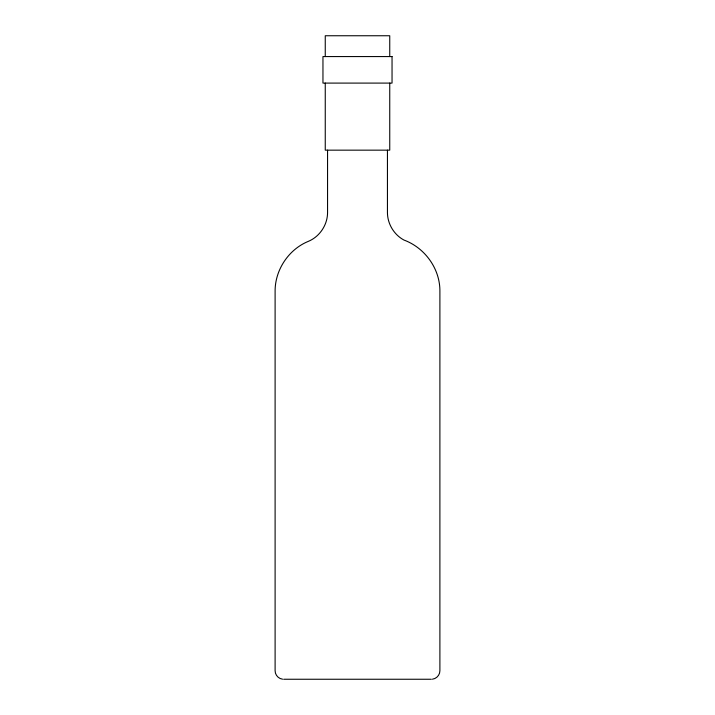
<?xml version="1.0" encoding="UTF-8"?>
<svg xmlns="http://www.w3.org/2000/svg" width="715" height="715" viewBox="0 0 715 715"><rect width="100%" height="100%" fill="white"/><g stroke="black" fill="none" stroke-linecap="round" stroke-linejoin="round"><path stroke-width="1.07" d="M432.459 679.178C436.606 678.723 439.966 674.88 439.895 670.715L439.895 291.443C440.19 268.92 424.987 247.81 403.975 240.061C394.028 234.77 387.485 223.858 387.441 212.596L387.441 150.159M283.649 679.25L431.351 679.25M282.541 679.178C278.394 678.723 275.034 674.88 275.105 670.715L275.105 291.443C274.909 270.091 288.502 249.49 308.272 241.384C319.668 236.71 327.542 224.903 327.559 212.596L327.559 150.159M389.747 56.565L389.747 35.75L325.254 35.75L325.254 56.565M389.747 83.092L389.747 150.159L325.254 150.159L325.254 83.092M392.043 56.565L322.957 56.565L322.957 83.092L392.043 83.092L392.043 56.565"/></g></svg>
